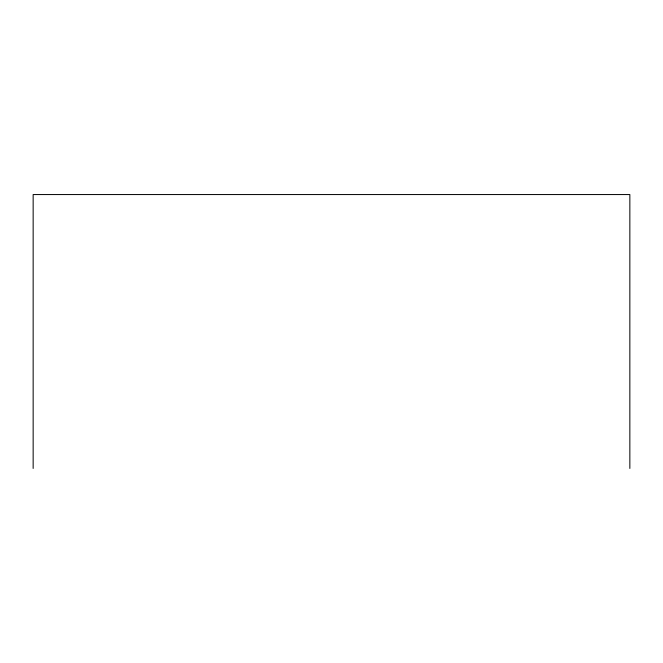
<?xml version="1.0" encoding="UTF-8"?>
<svg xmlns="http://www.w3.org/2000/svg" width="663" height="663" viewBox="0 0 663 663"><rect width="100%" height="100%" fill="white"/><g stroke="black" fill="none" stroke-linecap="round" stroke-linejoin="round"><path stroke-width="0.99" d="M629.85 468.443L629.85 194.557L33.15 194.557L33.15 468.443"/></g></svg>
